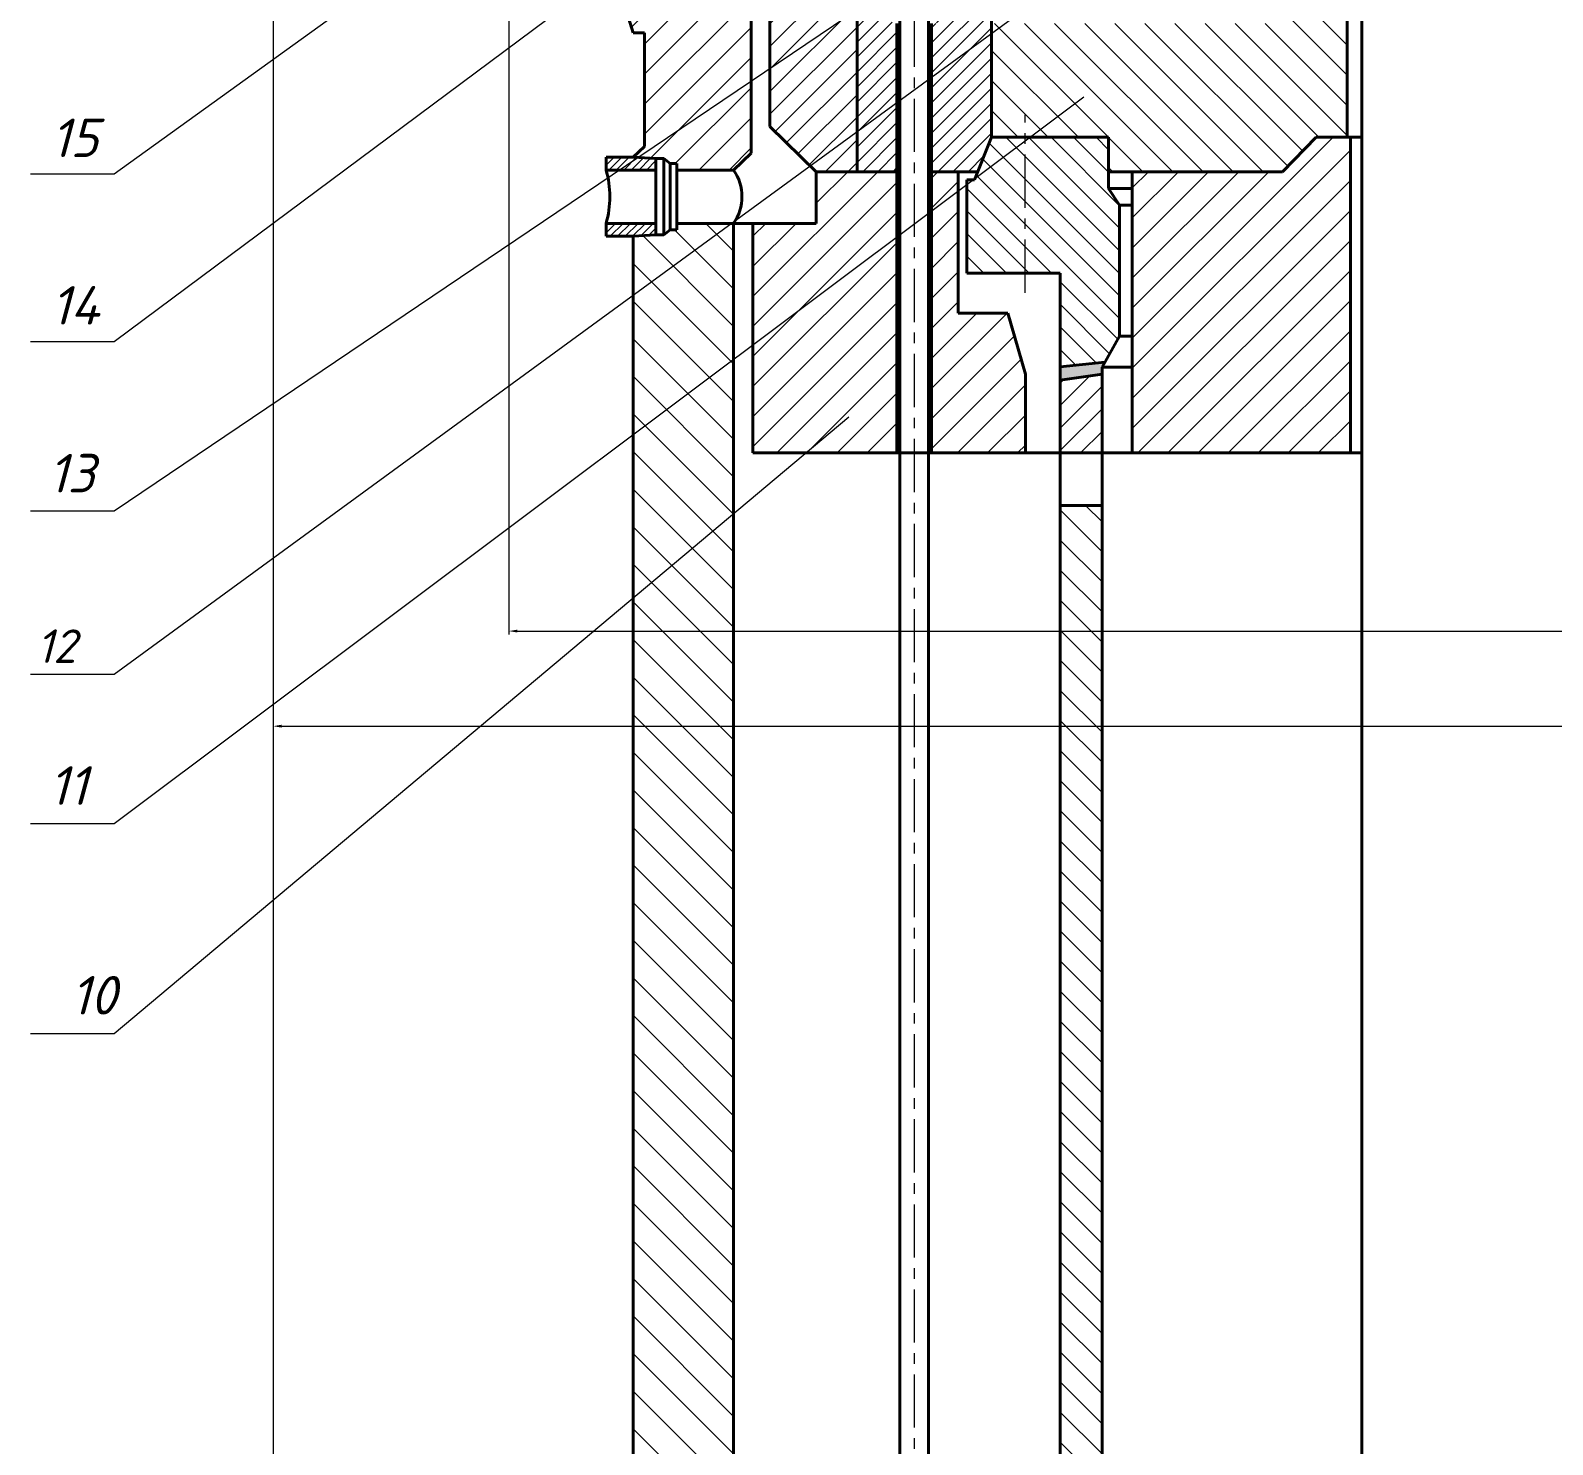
# Model space of a CAD drawing. Header units: millimetres. Extents: x 2879 to 23223, y -3142 to 6314.
# Drawn here: x 4258 to 5167, y 3336 to 4181 of the extents above; entities that cross this region are included whole.
import ezdxf

# ---------------------------------------------------------------- set-up
doc = ezdxf.new("R2010")
doc.units = ezdxf.units.MM
doc.linetypes.add('осевая', pattern=[50.8, 31.75, -6.35, 6.35, -6.35])
doc.layers.get('0').update_dxf_attribs({"lineweight": 40})
doc.layers.add('Оси', color=7, linetype='осевая', lineweight=20)
doc.layers.add('штриховка', color=7, linetype='Continuous', lineweight=20)
doc.styles.add('ADRF1', font='isocpeur.ttf', dxfattribs={"oblique": 15})
doc.styles.add('Размеры', font='isocpeur.ttf', dxfattribs={"oblique": 15})
doc.dimstyles.new('гост', dxfattribs={"dimtxt": 4, "dimasz": 5, "dimexe": 2, "dimexo": 0, "dimgap": 2, "dimtad": 1, "dimtoh": 1, "dimdec": 1, "dimlfac": 10, "dimtxsty": 'ADRF1', "dimcen": 2.5, "dimadec": 0, "dimazin": 0, "dimtfac": 1, "dimtdec": 1, "dimtmove": 0, "dimatfit": 3, "dimfxl": 1, "dimlwd": 20, "dimlwe": 20, "dimarcsym": 0})
pattern_1 = [(45, (1026.59, 0), (-8.980256, 8.980256), [])]
pattern_2 = [(135, (1026.59, 0), (-8.980256, -8.980256), [])]

# ---------------------------------------------------------------- blocks, each defined once
blk = doc.blocks.new('*D2')
at = {"layer": 'Defpoints', "color": 0, "transparency": 16777216}
for p in [(5842.25, 4343.63), (4543.81, 4280.75), (5842.25, 3822.28)]:
    blk.add_point(p, dxfattribs=at)
at = {"layer": 'штриховка', "color": 0, "linetype": 'Continuous', "lineweight": 20, "transparency": 16777216}
for p, q in [((5842.25, 4343.63), (5842.25, 3820.28)), ((4543.81, 4280.75), (4543.81, 3820.28)), ((4548.81, 3822.28), (5837.25, 3822.28))]:
    blk.add_line(p, q, dxfattribs=at)
at = {"layer": 'штриховка', "color": 0, "transparency": 16777216}
for points in [[(4548.81, 3823.11), (4548.81, 3821.44), (4543.81, 3822.28)], [(5837.25, 3823.11), (5837.25, 3821.44), (5842.25, 3822.28)]]:
    blk.add_solid(points, dxfattribs=at)
at = {"layer": 'штриховка', "color": 0, "transparency": 16777216, "insert": (5193.03, 3826.28), "char_height": 4, "attachment_point": 5, "style": 'ADRF1'}
blk.add_mtext('%%C1300', dxfattribs=at)
blk = doc.blocks.new('*D3')
at = {"layer": 'Defpoints', "color": 0, "transparency": 16777216}
for p in [(4403.03, 4243.68), (5983.03, 4243.68), (5983.03, 3765.47)]:
    blk.add_point(p, dxfattribs=at)
at = {"layer": 'штриховка', "color": 0, "linetype": 'Continuous', "lineweight": 20, "transparency": 16777216}
for p, q in [((4403.03, 4243.68), (4403.03, 3763.47)), ((5983.03, 4243.68), (5983.03, 3763.47)), ((4408.03, 3765.47), (5978.03, 3765.47))]:
    blk.add_line(p, q, dxfattribs=at)
at = {"layer": 'штриховка', "color": 0, "transparency": 16777216}
for points in [[(4408.03, 3766.31), (4408.03, 3764.64), (4403.03, 3765.47)], [(5978.03, 3766.31), (5978.03, 3764.64), (5983.03, 3765.47)]]:
    blk.add_solid(points, dxfattribs=at)
at = {"layer": 'штриховка', "color": 0, "transparency": 16777216, "insert": (5193.03, 3769.47), "char_height": 4, "attachment_point": 5, "style": 'ADRF1'}
blk.add_mtext('%%C15800', dxfattribs=at)
blk = doc.blocks.new('*D8')
at = {"layer": 'Defpoints', "color": 0, "transparency": 16777216}
for p in [(4403.03, 4245.6), (5972.34, 119.12), (5972.34, -712.42)]:
    blk.add_point(p, dxfattribs=at)
at = {"layer": 'Оси', "color": 0, "linetype": 'Continuous', "lineweight": 20, "transparency": 16777216}
for p, q in [((4403.03, 4245.6), (4403.03, -714.42)), ((5972.34, 119.12), (5972.34, -714.42)), ((4408.03, -712.42), (5967.34, -712.42))]:
    blk.add_line(p, q, dxfattribs=at)
at = {"layer": 'Оси', "color": 0, "transparency": 16777216}
for points in [[(4408.03, -711.59), (4408.03, -713.26), (4403.03, -712.42)], [(5967.34, -711.59), (5967.34, -713.26), (5972.34, -712.42)]]:
    blk.add_solid(points, dxfattribs=at)
at = {"layer": 'Оси', "color": 0, "transparency": 16777216, "insert": (5187.69, -708.42), "char_height": 4, "attachment_point": 5, "style": 'ADRF1'}
blk.add_mtext('1570', dxfattribs=at)

msp = doc.modelspace()

# ---------------------------------------------------------------- hatches: boundary and pattern name
at = {"layer": 'штриховка'}
h = msp.add_hatch(dxfattribs=at)
h.set_pattern_fill('ANSI31', color=256, scale=2)
h.set_pattern_definition([(45, (1026.5905, 0), (-4.490128, 4.490128), [])])
h.paths.add_polyline_path([(4799.08, 4185.293), (4796.125, 4185.293), (4796.125, 4096.683), (4823.736, 4096.683), (4831.956, 4117.244), (4831.956, 4276.015), (4803.526, 4276.015), (4803.526, 4622.683), (4799.08, 4626.23)])
h.paths.add_polyline_path([(4772.557, 4626.23), (4768.111, 4622.683), (4768.111, 4276.015), (4761.031, 4276.015), (4761.031, 4195.58), (4751.673, 4195.58), (4751.673, 4096.683), (4775.512, 4096.683), (4775.512, 4185.293), (4772.557, 4185.293)])
h = msp.add_hatch(dxfattribs=at)
h.set_pattern_fill('ANSI31', color=256, scale=4)
h.set_pattern_definition(pattern_1)
edge = h.paths.add_edge_path()
edge.add_line((4515.961, 4383.683), (4403.032, 4383.683))
edge.add_line((4403.032, 4383.683), (4403.032, 4243.683))
edge.add_line((4403.032, 4243.683), (4598.032, 4243.683))
edge.add_line((4598.032, 4243.683), (4618.032, 4179.683))
edge.add_line((4618.032, 4179.683), (4624.776, 4179.683))
edge.add_line((4624.776, 4179.683), (4624.776, 4111.713))
edge.add_line((4624.776, 4111.713), (4618.032, 4105.437))
edge.add_line((4618.032, 4105.437), (4631.544, 4104.518))
edge.add_line((4631.544, 4104.518), (4636.287, 4104.518))
edge.add_line((4636.287, 4104.518), (4640.08, 4101.516))
edge.add_line((4640.08, 4101.516), (4644.032, 4101.516))
edge.add_line((4644.032, 4101.516), (4644.032, 4097.686))
edge.add_line((4644.032, 4097.686), (4678.003, 4097.686))
edge.add_line((4678.003, 4097.686), (4688.499, 4107.695))
edge.add_line((4688.499, 4107.695), (4688.499, 4230.311))
edge.add_line((4688.499, 4230.311), (4678.003, 4243.543))
edge.add_line((4678.003, 4243.543), (4678.003, 4383.683))
edge.add_line((4678.003, 4383.683), (4688.499, 4400.089))
edge.add_line((4688.499, 4400.089), (4688.499, 4440.683))
edge.add_line((4688.499, 4440.683), (4660.547, 4440.683))
edge.add_line((4660.547, 4440.683), (4660.547, 4383.683))
edge.add_arc((4655.968, 4383.683), 4.579, -180, 0, ccw=False)
edge.add_line((4651.389, 4383.683), (4651.389, 4399.792))
edge.add_arc((4610.499, 4399.792), 40.891, 0, 90)
edge.add_line((4610.499, 4440.683), (4601.496, 4440.683))
edge.add_line((4601.496, 4440.683), (4598.503, 4429.792))
edge.add_line((4598.503, 4429.792), (4610.499, 4429.792))
edge.add_arc((4610.499, 4399.792), 30, 0, 90, ccw=False)
edge.add_line((4640.499, 4399.792), (4640.499, 4383.683))
edge.add_line((4640.499, 4383.683), (4571.66, 4383.683))
edge.add_line((4571.66, 4383.683), (4571.66, 4318.369))
edge.add_line((4571.66, 4318.369), (4564.31, 4318.369))
edge.add_line((4564.31, 4318.369), (4564.31, 4297.905))
edge.add_line((4564.31, 4297.905), (4543.81, 4280.752))
edge.add_line((4543.81, 4280.752), (4523.31, 4297.905))
edge.add_line((4523.31, 4297.905), (4523.31, 4318.369))
edge.add_line((4523.31, 4318.369), (4515.961, 4318.369))
edge.add_line((4515.961, 4318.369), (4515.961, 4383.683))
h = msp.add_hatch(dxfattribs=at)
h.set_pattern_fill('ANSI31', color=256, scale=3)
h.set_pattern_definition([(45, (1026.59, 0), (-6.735192, 6.735192), [])])
h.paths.add_polyline_path([(4719.738, 4437.278), (4709.616, 4437.278), (4688.499, 4431.617), (4688.499, 4412.712), (4695.52, 4406.552), (4695.52, 4393.426), (4687.796, 4378.952), (4687.796, 4251.311), (4699.664, 4234.993), (4699.664, 4123.762), (4727.288, 4096.683), (4751.673, 4096.683), (4751.673, 4195.58), (4719.738, 4217.359)])
h = msp.add_hatch(dxfattribs=at)
h.set_pattern_fill('ANSI31', color=256, scale=4, angle=90)
h.set_pattern_definition(pattern_2)
h.paths.add_polyline_path([(4901.915, 4117.244), (4901.915, 4096.683), (5005.681, 4096.683), (5025.767, 4117.244), (5044.369, 4117.244), (5044.369, 4182.44), (5006.376, 4194.988), (4998.382, 4185.293), (4831.956, 4185.293), (4831.956, 4117.244)])
h = msp.add_hatch(dxfattribs=at)
h.set_pattern_fill('ANSI31', color=256, scale=4)
h.set_pattern_definition(pattern_1)
h.paths.add_polyline_path([(4689.532, 3928.683), (4775.512, 3928.683), (4775.512, 4096.683), (4727.288, 4096.683), (4727.288, 4065.831), (4689.532, 4065.831)])
h.paths.add_polyline_path([(4852.193, 3928.683), (4852.193, 3975.8), (4841.797, 4012.227), (4812.081, 4012.227), (4812.081, 4096.683), (4796.125, 4096.683), (4796.125, 3928.683)])
h.paths.add_polyline_path([(4916.032, 3928.683), (5046.26, 3928.683), (5046.26, 4096.683), (5046.26, 4117.244), (5025.767, 4117.244), (5005.681, 4096.683), (4916.032, 4096.683)])
h = msp.add_hatch(dxfattribs=at)
h.set_pattern_fill('ANSI31', color=256, scale=3, angle=90)
h.paths.add_polyline_path([(4908.412, 4076.602), (4901.915, 4086.642), (4901.915, 4117.244), (4855.305, 4117.244), (4821.967, 4092.258), (4821.769, 4091.765), (4821.309, 4091.765), (4817.232, 4088.709), (4817.232, 4036.089), (4872.972, 4036.089), (4872.972, 3980.183), (4899.649, 3982.926), (4908.412, 3998.37)])
h.paths.add_polyline_path([(4855.305, 4117.244), (4831.956, 4117.244), (4821.967, 4092.258)], flags=17)
h = msp.add_hatch(dxfattribs=at)
h.set_pattern_fill('ANSI31', color=256)
h.set_pattern_definition([(45, (1026.5905, 0), (-2.245064, 2.245064), [])])
h.paths.add_polyline_path([(4601.84, 4105.437), (4601.84, 4097.686), (4631.544, 4097.686), (4631.544, 4104.518), (4618.032, 4105.437)])
h.paths.add_polyline_path([(4601.84, 4065.831), (4601.84, 4058.08), (4618.032, 4058.08), (4631.544, 4058.999), (4631.544, 4065.831)])
h = msp.add_hatch(dxfattribs=at)
h.set_pattern_fill('ANSI31', color=256, scale=5, angle=90)
h.set_pattern_definition([(135, (1026.59, 0), (-11.22532, -11.22532), [])])
h.paths.add_polyline_path([(4678.003, 4065.831), (4644.032, 4065.831), (4644.032, 4062.002), (4640.08, 4062.002), (4636.287, 4058.999), (4631.544, 4058.999), (4618.032, 4058.08), (4618.032, 3223.484), (4625.821, 3202.843), (4678.003, 3202.843)])
h = msp.add_hatch(color=256, dxfattribs=at)
h.dxf.hatch_style = 1
h.paths.add_polyline_path([(4897.972, 3979.97), (4899.649, 3982.926), (4872.972, 3980.183), (4872.972, 3976.221), (4872.972, 3972.073), (4897.972, 3975.759)])
h = msp.add_hatch(dxfattribs=at)
h.set_pattern_fill('ANSI31', color=256, scale=3)
h.paths.add_polyline_path([(4872.972, 3928.683), (4897.972, 3928.683), (4897.972, 3975.759), (4872.972, 3972.073)])
h = msp.add_hatch(dxfattribs=at)
h.set_pattern_fill('ANSI31', color=256, scale=4, angle=90)
h.set_pattern_definition(pattern_2)
h.paths.add_polyline_path([(4897.972, 1667.024), (4872.972, 1667.024), (4872.972, 1116.462), (4897.972, 1109.589)])
h.paths.add_polyline_path([(4897.972, 2398.967), (4872.972, 2398.967), (4872.972, 1667.024), (4897.972, 1667.024)])
h.paths.add_polyline_path([(4897.972, 3298.503), (4872.972, 3298.503), (4872.972, 2398.967), (4897.972, 2398.967)])
h.paths.add_polyline_path([(4897.972, 3897.357), (4872.972, 3897.357), (4872.972, 3298.503), (4897.972, 3298.503)])

# ---------------------------------------------------------------- linework, layer by layer
for p, q in [((4831.956, 4117.244), (4831.956, 4276.015)), ((5053.032, 3928.683), (5053.032, 4268.683)), ((4618.032, 4179.683), (4598.032, 4243.683)), ((4688.499, 4107.695), (4688.499, 4230.311)), ((4699.664, 4123.762), (4699.664, 4234.993)), ((5044.369, 4204.683), (5044.369, 4117.244)), ((4751.673, 4096.683), (4751.673, 4195.58)), ((4775.512, 4096.683), (4775.512, 4185.293)), ((4777.25, 876.098), (4777.25, 4188.938)), ((4794.387, 876.098), (4794.387, 4188.938)), ((4796.125, 4096.683), (4796.125, 4185.293)), ((4624.776, 4179.683), (4618.032, 4179.683)), ((4624.776, 4111.713), (4624.776, 4179.683)), ((4727.288, 4096.683), (4699.664, 4123.762)), ((4821.769, 4091.765), (4831.956, 4117.244)), ((4831.956, 4117.244), (4901.915, 4117.244)), ((4901.915, 4086.642), (4901.915, 4117.244)), ((5025.767, 4117.244), (5005.681, 4096.683)), ((5046.26, 4117.244), (5025.767, 4117.244)), ((5046.26, 4096.683), (5046.26, 4117.244)), ((5046.26, 4117.244), (5053.032, 4117.244)), ((4618.032, 4105.437), (4624.776, 4111.713)), ((4601.84, 4097.686), (4601.84, 4105.437)), ((4601.84, 4105.437), (4618.032, 4105.437)), ((4618.032, 4105.437), (4631.544, 4104.518)), ((4636.287, 4104.518), (4631.544, 4104.518)), ((4631.544, 4104.518), (4631.544, 4058.999)), ((4640.08, 4101.516), (4636.287, 4104.518)), ((4636.287, 4104.518), (4636.287, 4058.999)), ((4644.032, 4101.516), (4640.08, 4101.516)), ((4640.08, 4101.516), (4640.08, 4062.002)), ((4644.032, 4097.686), (4644.032, 4101.516)), ((4678.003, 4097.686), (4688.499, 4107.695)), ((4631.544, 4097.686), (4601.84, 4097.686)), ((4678.003, 4097.686), (4644.032, 4097.686)), ((4644.032, 4097.686), (4644.032, 4065.831)), ((4727.288, 4065.831), (4727.288, 4096.683)), ((4727.288, 4096.683), (4775.512, 4096.683)), ((4775.512, 4096.683), (4775.512, 3928.683)), ((4796.125, 4096.683), (4796.125, 3928.683)), ((4796.125, 4096.683), (4823.736, 4096.683)), ((4812.081, 4096.683), (4812.081, 4012.227)), ((4817.232, 4036.089), (4817.232, 4091.765)), ((4817.232, 4091.765), (4821.769, 4091.765)), ((4901.915, 4096.683), (5005.681, 4096.683)), ((4916.032, 3928.683), (4916.032, 4096.683)), ((5046.26, 3928.683), (5046.26, 4096.683)), ((4908.412, 4076.602), (4901.915, 4086.642)), ((4901.915, 4086.642), (4916.032, 4086.642)), ((4908.412, 3998.37), (4908.412, 4076.602)), ((4908.412, 4076.602), (4916.032, 4076.602)), ((4631.544, 4065.831), (4601.84, 4065.831)), ((4601.84, 4065.831), (4601.84, 4058.08)), ((4689.532, 4065.831), (4644.032, 4065.831)), ((4644.032, 4065.831), (4644.032, 4062.002)), ((4678.003, 4065.831), (4678.003, 876.098)), ((4689.532, 3928.683), (4689.532, 4065.831)), ((4689.532, 4065.831), (4727.288, 4065.831)), ((4601.84, 4058.08), (4618.032, 4058.08)), ((4618.032, 4058.08), (4631.544, 4058.999)), ((4618.032, 4058.08), (4618.032, 3223.484)), ((4636.287, 4058.999), (4631.544, 4058.999)), ((4640.08, 4062.002), (4636.287, 4058.999)), ((4644.032, 4062.002), (4640.08, 4062.002)), ((4817.232, 4036.089), (4872.972, 4036.089)), ((4872.972, 3976.221), (4872.972, 4036.089)), ((4812.081, 4012.227), (4841.797, 4012.227)), ((4841.797, 4012.227), (4852.193, 3975.8)), ((4897.972, 3979.97), (4908.412, 3998.37)), ((4908.412, 3998.37), (4916.032, 3998.37)), ((4872.972, 3980.183), (4899.649, 3982.926)), ((4852.193, 3975.8), (4852.193, 3928.683)), ((4872.972, 3976.221), (4872.972, 3928.683)), ((4897.972, 3975.759), (4872.972, 3972.073)), ((4897.972, 3928.683), (4897.972, 3979.97)), ((4897.972, 3979.97), (4916.032, 3979.97)), ((4689.532, 3928.683), (5053.032, 3928.683)), ((4872.972, 3897.357), (4872.972, 3928.683)), ((4881.909, 3928.683), (4889.035, 3928.683)), ((4897.972, 3897.357), (4897.972, 3928.683)), ((5053.032, 3928.683), (5053.032, 1581.571)), ((4872.972, 3897.357), (4872.972, 1087.795)), ((4872.972, 3897.357), (4897.972, 3897.357)), ((4897.972, 3897.357), (4897.972, 1087.795))]:
    msp.add_line(p, q)
for centre, radius, start, end in [((4546.471, 4081.759), 57.615, 343.951529, 16.048471), ((4654.685, 4081.759), 28.239, 325.664997, 34.335003)]:
    msp.add_arc(centre, radius, start, end)
at = {"layer": 'Оси'}
for p, q in [((4785.818, 5105.437), (4785.818, 830.884)), ((4852.152, 4024.368), (4852.152, 4130.724))]:
    msp.add_line(p, q, dxfattribs=at)
at = {"layer": 'штриховка'}
for p, q in [((4894.348, 4518.405), (4308.185, 4095.122)), ((4861.711, 4407.465), (4308.185, 3995.05)), ((4913.174, 4302.44), (4308.185, 3893.813)), ((4880.219, 4214.429), (4308.185, 3796.351)), ((4887.158, 4141.117), (4308.185, 3707.187)), ((4308.185, 4095.122), (4258.109, 4095.122)), ((4308.185, 3995.05), (4258.109, 3995.05)), ((4746.702, 3949.99), (4308.185, 3581.596)), ((4308.185, 3893.813), (4258.109, 3893.813)), ((4308.185, 3796.351), (4258.109, 3796.351)), ((4308.185, 3707.187), (4258.109, 3707.187)), ((4308.185, 3581.596), (4258.109, 3581.596))]:
    msp.add_line(p, q, dxfattribs=at)

# ---------------------------------------------------------------- texts
at = {"layer": 'штриховка', "attachment_point": 1, "style": 'Размеры'}
for s, insert, char_height in [('15', (4270.337, 4128.416), 23), ('14', (4270.337, 4028.344), 23), ('13', (4268.724, 3928.096), 23), ('12', (4261.634, 3823.271), 20), ('11', (4269.128, 3741.527), 23), ('10', (4282.155, 3616.229), 23)]:
    msp.add_mtext_dynamic_manual_height_columns(s, width=41.76858, gutter_width=12.5, heights=[0], dxfattribs=dict(at, insert=insert, char_height=char_height))

# ---------------------------------------------------------------- dimensions: what is measured, and where the dimension line sits
at = {"layer": 'Оси'}
dim = msp.add_linear_dim(base=(5972.344, -712.423), p1=(4403.032, 4245.596), p2=(5972.344, 119.12), text='1570', dimstyle='гост', dxfattribs=at)
dim.commit()
dim.dimension.update_dxf_attribs({"geometry": '*D8', "text_midpoint": (5187.688, -708.423)})
at = {"layer": 'штриховка'}
for base, p1, p2, text, picture, middle in [((5842.254, 3822.277), (4543.81, 4280.752), (5842.254, 4343.626), '%%C1300', '*D2', (5193.032, 3826.277)), ((5983.032, 3765.474), (4403.032, 4243.683), (5983.032, 4243.683), '%%C<>', '*D3', (5193.032, 3769.474))]:
    dim = msp.add_linear_dim(base=base, p1=p1, p2=p2, text=text, dimstyle='гост', dxfattribs=at)
    dim.commit()
    dim.dimension.update_dxf_attribs({"geometry": picture, "text_midpoint": middle})

doc.saveas('drawing.dxf')
